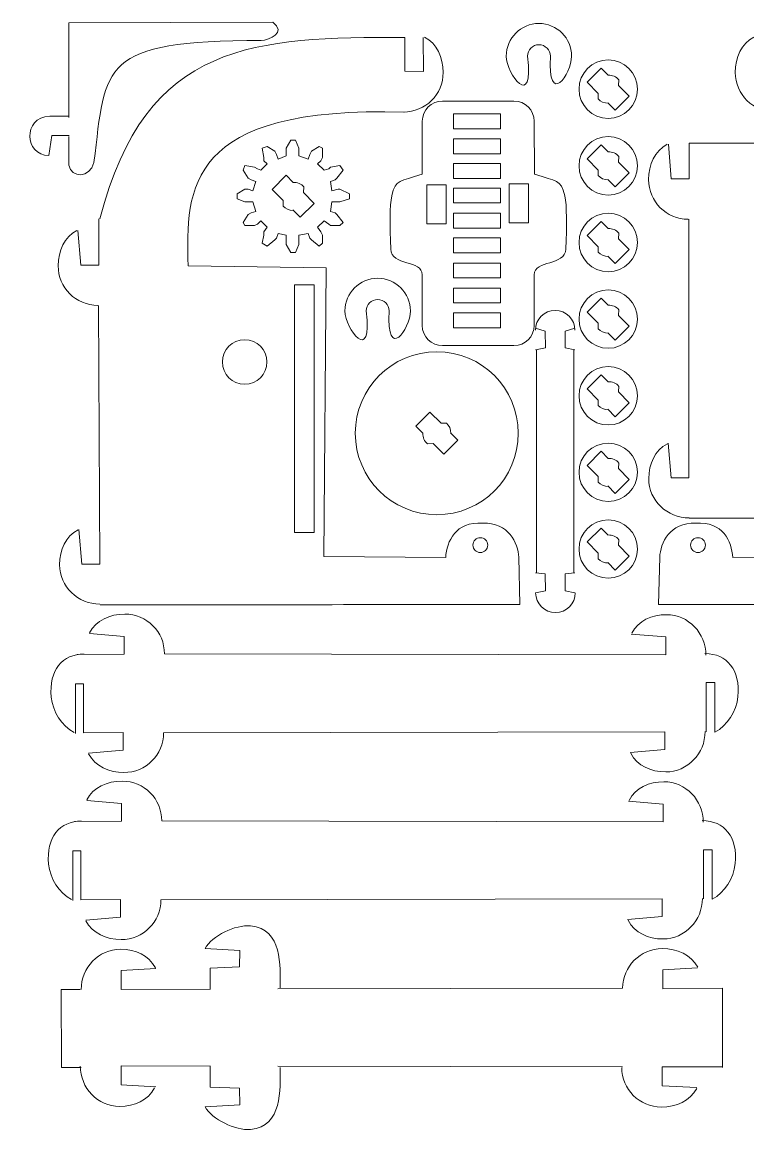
# Model space of a CAD drawing. Header units: inches. Extents: x -11.8 to 11.6, y -5.3 to 5.9.
# Drawn here: x -11.83 to -4.5, y -5.28 to 5.91 of the extents above; entities that cross this region are included whole.
import ezdxf

# ---------------------------------------------------------------- set-up
doc = ezdxf.new("R2010")
doc.units = ezdxf.units.IN
doc.header["$MEASUREMENT"] = 0
doc.layers.add('Layer 1', color=7, linetype='Continuous')

msp = doc.modelspace()

# ---------------------------------------------------------------- linework, layer by layer
at = {"layer": 'Layer 1', "color": 250, "lineweight": 9}
msp.add_lwpolyline([(-9.078, 0.757), (-8.878, 0.757), (-8.878, 3.257), (-9.078, 3.257), (-9.078, 0.757)], close=True, dxfattribs=at)
for centre, major_axis in [((-5.909, 5.233), (0, 0.295)), ((-5.909, 4.46), (0, 0.295)), ((-5.909, 3.686), (0, 0.295)), ((-5.909, 2.913), (0, 0.295)), ((-5.909, 2.139), (0, 0.295)), ((-5.909, 1.366), (0, 0.295)), ((-5.909, 0.592), (0, 0.295)), ((-7.2, 0.631), (0, 0.075)), ((-5.003, 0.631), (0, 0.075))]:
    msp.add_ellipse(centre, major_axis=major_axis, ratio=1, dxfattribs=at)
for points, knots in [([(-11.354, 4.757), (-11.354, 4.757), (-11.354, 4.466), (-11.354, 4.466), (-11.354, 4.466), (-11.332, 4.34), (-11.144, 4.328), (-11.102, 4.493), (-11.102, 4.493), (-10.98, 5.491), (-11.041, 5.717), (-9.412, 5.726), (-9.412, 5.726), (-9.332, 5.726), (-9.154, 5.806), (-9.297, 5.91), (-9.297, 5.91), (-9.297, 5.91), (-11.354, 5.904), (-11.354, 5.904), (-11.354, 5.904), (-11.354, 5.904), (-11.354, 4.946), (-11.354, 4.946)], [0, 0, 0, 0, 0.142857, 0.142857, 0.142857, 0.142857, 0.285714, 0.285714, 0.285714, 0.285714, 0.428571, 0.428571, 0.428571, 0.428571, 0.571429, 0.571429, 0.571429, 0.571429, 0.714286, 0.714286, 0.714286, 0.714286, 1, 1, 1, 1]), ([(-6.724, 5.567), (-6.655, 5.013), (-6.939, 5.384), (-6.939, 5.567), (-6.939, 5.567), (-6.939, 5.749), (-6.791, 5.897), (-6.609, 5.897), (-6.609, 5.897), (-6.426, 5.897), (-6.279, 5.749), (-6.279, 5.567), (-6.279, 5.567), (-6.279, 5.384), (-6.521, 5.044), (-6.493, 5.567)], [0, 0, 0, 0, 0.2, 0.2, 0.2, 0.2, 0.4, 0.4, 0.4, 0.4, 0.6, 0.6, 0.6, 0.6, 1, 1, 1, 1]), ([(-11.042, 3.924), (-10.578, 5.73), (-9.466, 5.756), (-7.964, 5.756), (-7.964, 5.756), (-7.964, 5.756), (-7.964, 5.414), (-7.964, 5.414), (-7.964, 5.414), (-7.964, 5.414), (-7.776, 5.412), (-7.776, 5.412), (-7.776, 5.412), (-7.776, 5.412), (-7.777, 5.756), (-7.777, 5.756)], [0, 0, 0, 0, 0.2, 0.2, 0.2, 0.2, 0.4, 0.4, 0.4, 0.4, 0.6, 0.6, 0.6, 0.6, 1, 1, 1, 1]), ([(-7.764, 5.76), (-7.638, 5.692), (-7.576, 5.554), (-7.576, 5.402), (-7.576, 5.402), (-7.576, 5.181), (-7.755, 5.002), (-7.976, 5.002)], [0, 0, 0, 0, 0.333333, 0.333333, 0.333333, 0.333333, 1, 1, 1, 1]), ([(-4.438, 5.76), (-4.564, 5.692), (-4.626, 5.554), (-4.626, 5.402), (-4.626, 5.402), (-4.626, 5.181), (-4.447, 5.002), (-4.226, 5.002)], [0, 0, 0, 0, 0.333333, 0.333333, 0.333333, 0.333333, 1, 1, 1, 1]), ([(-6.724, 5.567), (-6.724, 5.63), (-6.672, 5.682), (-6.609, 5.682), (-6.609, 5.682), (-6.577, 5.682), (-6.548, 5.669), (-6.527, 5.648), (-6.527, 5.648), (-6.506, 5.627), (-6.493, 5.598), (-6.493, 5.567)], [0, 0, 0, 0, 0.25, 0.25, 0.25, 0.25, 0.5, 0.5, 0.5, 0.5, 1, 1, 1, 1]), ([(-7.205, 5.114), (-7.205, 5.114), (-7.582, 5.114), (-7.582, 5.114), (-7.582, 5.114), (-7.694, 5.114), (-7.786, 5.022), (-7.787, 4.909), (-7.787, 4.909), (-7.787, 4.909), (-7.789, 4.377), (-7.789, 4.377), (-7.789, 4.377), (-8.014, 4.297), (-8.055, 4.331), (-8.095, 4.156), (-8.095, 4.156), (-8.117, 4.058), (-8.113, 3.861), (-8.105, 3.62), (-8.105, 3.62), (-8.1, 3.445), (-7.787, 3.513), (-7.787, 3.359), (-7.787, 3.359), (-7.787, 3.359), (-7.787, 2.849), (-7.787, 2.849), (-7.787, 2.849), (-7.787, 2.737), (-7.694, 2.645), (-7.582, 2.645), (-7.582, 2.645), (-7.582, 2.645), (-7.171, 2.645), (-7.171, 2.645)], [0, 0, 0, 0, 0.1, 0.1, 0.1, 0.1, 0.2, 0.2, 0.2, 0.2, 0.3, 0.3, 0.3, 0.3, 0.4, 0.4, 0.4, 0.4, 0.5, 0.5, 0.5, 0.5, 0.6, 0.6, 0.6, 0.6, 0.7, 0.7, 0.7, 0.7, 0.8, 0.8, 0.8, 0.8, 1, 1, 1, 1]), ([(-7.237, 5.114), (-7.237, 5.114), (-6.861, 5.114), (-6.861, 5.114), (-6.861, 5.114), (-6.748, 5.114), (-6.656, 5.022), (-6.656, 4.909), (-6.656, 4.909), (-6.656, 4.909), (-6.654, 4.377), (-6.654, 4.377), (-6.654, 4.377), (-6.428, 4.297), (-6.388, 4.331), (-6.348, 4.156), (-6.348, 4.156), (-6.325, 4.058), (-6.329, 3.861), (-6.337, 3.62), (-6.337, 3.62), (-6.343, 3.445), (-6.656, 3.513), (-6.656, 3.359), (-6.656, 3.359), (-6.656, 3.359), (-6.656, 2.849), (-6.656, 2.849), (-6.656, 2.849), (-6.656, 2.737), (-6.748, 2.645), (-6.861, 2.645), (-6.861, 2.645), (-6.861, 2.645), (-7.271, 2.645), (-7.271, 2.645)], [0, 0, 0, 0, 0.1, 0.1, 0.1, 0.1, 0.2, 0.2, 0.2, 0.2, 0.3, 0.3, 0.3, 0.3, 0.4, 0.4, 0.4, 0.4, 0.5, 0.5, 0.5, 0.5, 0.6, 0.6, 0.6, 0.6, 0.7, 0.7, 0.7, 0.7, 0.8, 0.8, 0.8, 0.8, 1, 1, 1, 1]), ([(-11.353, 4.765), (-11.353, 4.765), (-11.528, 4.765), (-11.528, 4.765), (-11.528, 4.765), (-11.528, 4.765), (-11.558, 4.563), (-11.558, 4.563), (-11.558, 4.563), (-11.804, 4.565), (-11.827, 4.948), (-11.548, 4.96), (-11.548, 4.96), (-11.548, 4.96), (-11.353, 4.96), (-11.353, 4.96)], [0, 0, 0, 0, 0.2, 0.2, 0.2, 0.2, 0.4, 0.4, 0.4, 0.4, 0.6, 0.6, 0.6, 0.6, 1, 1, 1, 1]), ([(-7.47, 4.833), (-7.47, 4.833), (-6.997, 4.833), (-6.997, 4.833), (-6.997, 4.833), (-6.997, 4.833), (-6.997, 4.983), (-6.997, 4.983), (-6.997, 4.983), (-6.997, 4.983), (-7.47, 4.983), (-7.47, 4.983), (-7.47, 4.983), (-7.47, 4.983), (-7.47, 4.833), (-7.47, 4.833)], [0, 0, 0, 0, 0.2, 0.2, 0.2, 0.2, 0.4, 0.4, 0.4, 0.4, 0.6, 0.6, 0.6, 0.6, 1, 1, 1, 1]), ([(-7.47, 4.582), (-7.47, 4.582), (-6.997, 4.582), (-6.997, 4.582), (-6.997, 4.582), (-6.997, 4.582), (-6.997, 4.732), (-6.997, 4.732), (-6.997, 4.732), (-6.997, 4.732), (-7.47, 4.732), (-7.47, 4.732), (-7.47, 4.732), (-7.47, 4.732), (-7.47, 4.582), (-7.47, 4.582)], [0, 0, 0, 0, 0.2, 0.2, 0.2, 0.2, 0.4, 0.4, 0.4, 0.4, 0.6, 0.6, 0.6, 0.6, 1, 1, 1, 1]), ([(-5.314, 4.677), (-5.439, 4.61), (-5.502, 4.472), (-5.502, 4.32), (-5.502, 4.32), (-5.502, 4.099), (-5.322, 3.92), (-5.102, 3.92)], [0, 0, 0, 0, 0.333333, 0.333333, 0.333333, 0.333333, 1, 1, 1, 1]), ([(-5.302, 4.677), (-5.302, 4.677), (-5.272, 4.327), (-5.272, 4.327), (-5.272, 4.327), (-5.272, 4.327), (-5.092, 4.327), (-5.092, 4.327), (-5.092, 4.327), (-5.092, 4.327), (-5.091, 4.689), (-5.091, 4.689)], [0, 0, 0, 0, 0.25, 0.25, 0.25, 0.25, 0.5, 0.5, 0.5, 0.5, 1, 1, 1, 1]), ([(-7.47, 4.332), (-7.47, 4.332), (-6.997, 4.332), (-6.997, 4.332), (-6.997, 4.332), (-6.997, 4.332), (-6.997, 4.482), (-6.997, 4.482), (-6.997, 4.482), (-6.997, 4.482), (-7.47, 4.482), (-7.47, 4.482), (-7.47, 4.482), (-7.47, 4.482), (-7.47, 4.332), (-7.47, 4.332)], [0, 0, 0, 0, 0.2, 0.2, 0.2, 0.2, 0.4, 0.4, 0.4, 0.4, 0.6, 0.6, 0.6, 0.6, 1, 1, 1, 1]), ([(-7.546, 4.269), (-7.546, 4.269), (-7.546, 3.875), (-7.546, 3.875), (-7.546, 3.875), (-7.546, 3.875), (-7.741, 3.875), (-7.741, 3.875), (-7.741, 3.875), (-7.741, 3.875), (-7.741, 4.269), (-7.741, 4.269), (-7.741, 4.269), (-7.741, 4.269), (-7.546, 4.269), (-7.546, 4.269)], [0, 0, 0, 0, 0.2, 0.2, 0.2, 0.2, 0.4, 0.4, 0.4, 0.4, 0.6, 0.6, 0.6, 0.6, 1, 1, 1, 1]), ([(-6.715, 4.279), (-6.715, 4.279), (-6.715, 3.885), (-6.715, 3.885), (-6.715, 3.885), (-6.715, 3.885), (-6.91, 3.885), (-6.91, 3.885), (-6.91, 3.885), (-6.91, 3.885), (-6.91, 4.279), (-6.91, 4.279), (-6.91, 4.279), (-6.91, 4.279), (-6.715, 4.279), (-6.715, 4.279)], [0, 0, 0, 0, 0.2, 0.2, 0.2, 0.2, 0.4, 0.4, 0.4, 0.4, 0.6, 0.6, 0.6, 0.6, 1, 1, 1, 1]), ([(-7.47, 4.085), (-7.47, 4.085), (-6.997, 4.085), (-6.997, 4.085), (-6.997, 4.085), (-6.997, 4.085), (-6.997, 4.235), (-6.997, 4.235), (-6.997, 4.235), (-6.997, 4.235), (-7.47, 4.235), (-7.47, 4.235), (-7.47, 4.235), (-7.47, 4.235), (-7.47, 4.085), (-7.47, 4.085)], [0, 0, 0, 0, 0.2, 0.2, 0.2, 0.2, 0.4, 0.4, 0.4, 0.4, 0.6, 0.6, 0.6, 0.6, 1, 1, 1, 1]), ([(-11.263, 3.807), (-11.263, 3.807), (-11.233, 3.457), (-11.233, 3.457), (-11.233, 3.457), (-11.233, 3.457), (-11.053, 3.457), (-11.053, 3.457), (-11.053, 3.457), (-11.053, 3.457), (-11.051, 3.924), (-11.051, 3.924)], [0, 0, 0, 0, 0.25, 0.25, 0.25, 0.25, 0.5, 0.5, 0.5, 0.5, 1, 1, 1, 1]), ([(-7.47, 3.832), (-7.47, 3.832), (-6.997, 3.832), (-6.997, 3.832), (-6.997, 3.832), (-6.997, 3.832), (-6.997, 3.982), (-6.997, 3.982), (-6.997, 3.982), (-6.997, 3.982), (-7.47, 3.982), (-7.47, 3.982), (-7.47, 3.982), (-7.47, 3.982), (-7.47, 3.832), (-7.47, 3.832)], [0, 0, 0, 0, 0.2, 0.2, 0.2, 0.2, 0.4, 0.4, 0.4, 0.4, 0.6, 0.6, 0.6, 0.6, 1, 1, 1, 1]), ([(-5.305, 1.659), (-5.305, 1.659), (-5.275, 1.309), (-5.275, 1.309), (-5.275, 1.309), (-5.275, 1.309), (-5.095, 1.309), (-5.095, 1.309), (-5.095, 1.309), (-5.095, 1.309), (-5.094, 3.92), (-5.094, 3.92)], [0, 0, 0, 0, 0.25, 0.25, 0.25, 0.25, 0.5, 0.5, 0.5, 0.5, 1, 1, 1, 1]), ([(-11.275, 3.808), (-11.4, 3.741), (-11.463, 3.603), (-11.463, 3.451), (-11.463, 3.451), (-11.463, 3.23), (-11.284, 3.051), (-11.063, 3.051)], [0, 0, 0, 0, 0.333333, 0.333333, 0.333333, 0.333333, 1, 1, 1, 1]), ([(-7.47, 3.582), (-7.47, 3.582), (-6.997, 3.582), (-6.997, 3.582), (-6.997, 3.582), (-6.997, 3.582), (-6.997, 3.732), (-6.997, 3.732), (-6.997, 3.732), (-6.997, 3.732), (-7.47, 3.732), (-7.47, 3.732), (-7.47, 3.732), (-7.47, 3.732), (-7.47, 3.582), (-7.47, 3.582)], [0, 0, 0, 0, 0.2, 0.2, 0.2, 0.2, 0.4, 0.4, 0.4, 0.4, 0.6, 0.6, 0.6, 0.6, 1, 1, 1, 1]), ([(-7.47, 3.328), (-7.47, 3.328), (-6.997, 3.328), (-6.997, 3.328), (-6.997, 3.328), (-6.997, 3.328), (-6.997, 3.478), (-6.997, 3.478), (-6.997, 3.478), (-6.997, 3.478), (-7.47, 3.478), (-7.47, 3.478), (-7.47, 3.478), (-7.47, 3.478), (-7.47, 3.328), (-7.47, 3.328)], [0, 0, 0, 0, 0.2, 0.2, 0.2, 0.2, 0.4, 0.4, 0.4, 0.4, 0.6, 0.6, 0.6, 0.6, 1, 1, 1, 1]), ([(-8.78, 0.517), (-8.78, 0.517), (-8.757, 3.431), (-8.757, 3.431), (-8.757, 3.431), (-8.757, 3.431), (-10.151, 3.449), (-10.151, 3.449)], [0, 0, 0, 0, 0.333333, 0.333333, 0.333333, 0.333333, 1, 1, 1, 1]), ([(-8.353, 2.995), (-8.284, 2.442), (-8.567, 2.813), (-8.567, 2.995), (-8.567, 2.995), (-8.567, 3.177), (-8.419, 3.325), (-8.237, 3.325), (-8.237, 3.325), (-8.055, 3.325), (-7.907, 3.177), (-7.907, 2.995), (-7.907, 2.995), (-7.907, 2.813), (-8.149, 2.473), (-8.122, 2.995)], [0, 0, 0, 0, 0.2, 0.2, 0.2, 0.2, 0.4, 0.4, 0.4, 0.4, 0.6, 0.6, 0.6, 0.6, 1, 1, 1, 1]), ([(-7.47, 3.076), (-7.47, 3.076), (-6.997, 3.076), (-6.997, 3.076), (-6.997, 3.076), (-6.997, 3.076), (-6.997, 3.226), (-6.997, 3.226), (-6.997, 3.226), (-6.997, 3.226), (-7.47, 3.226), (-7.47, 3.226), (-7.47, 3.226), (-7.47, 3.226), (-7.47, 3.076), (-7.47, 3.076)], [0, 0, 0, 0, 0.2, 0.2, 0.2, 0.2, 0.4, 0.4, 0.4, 0.4, 0.6, 0.6, 0.6, 0.6, 1, 1, 1, 1]), ([(-11.254, 0.79), (-11.254, 0.79), (-11.224, 0.44), (-11.224, 0.44), (-11.224, 0.44), (-11.224, 0.44), (-11.044, 0.44), (-11.044, 0.44), (-11.044, 0.44), (-11.044, 0.44), (-11.055, 3.051), (-11.055, 3.051)], [0, 0, 0, 0, 0.25, 0.25, 0.25, 0.25, 0.5, 0.5, 0.5, 0.5, 1, 1, 1, 1]), ([(-8.353, 2.995), (-8.353, 3.059), (-8.301, 3.111), (-8.237, 3.111), (-8.237, 3.111), (-8.205, 3.111), (-8.176, 3.098), (-8.155, 3.077), (-8.155, 3.077), (-8.135, 3.056), (-8.122, 3.027), (-8.122, 2.995)], [0, 0, 0, 0, 0.25, 0.25, 0.25, 0.25, 0.5, 0.5, 0.5, 0.5, 1, 1, 1, 1]), ([(-7.47, 2.825), (-7.47, 2.825), (-6.997, 2.825), (-6.997, 2.825), (-6.997, 2.825), (-6.997, 2.825), (-6.997, 2.975), (-6.997, 2.975), (-6.997, 2.975), (-6.997, 2.975), (-7.47, 2.975), (-7.47, 2.975), (-7.47, 2.975), (-7.47, 2.975), (-7.47, 2.825), (-7.47, 2.825)], [0, 0, 0, 0, 0.2, 0.2, 0.2, 0.2, 0.4, 0.4, 0.4, 0.4, 0.6, 0.6, 0.6, 0.6, 1, 1, 1, 1]), ([(-6.245, 2.801), (-6.245, 2.911), (-6.334, 3.001), (-6.445, 3.001), (-6.445, 3.001), (-6.555, 3.001), (-6.645, 2.911), (-6.645, 2.801)], [0, 0, 0, 0, 0.333333, 0.333333, 0.333333, 0.333333, 1, 1, 1, 1]), ([(-6.645, 2.601), (-6.645, 2.601), (-6.541, 2.621), (-6.541, 2.621), (-6.541, 2.621), (-6.541, 2.621), (-6.545, 2.791), (-6.545, 2.791), (-6.545, 2.791), (-6.545, 2.791), (-6.645, 2.821), (-6.645, 2.821)], [0, 0, 0, 0, 0.25, 0.25, 0.25, 0.25, 0.5, 0.5, 0.5, 0.5, 1, 1, 1, 1]), ([(-6.245, 2.821), (-6.245, 2.821), (-6.345, 2.791), (-6.345, 2.791), (-6.345, 2.791), (-6.345, 2.791), (-6.343, 2.621), (-6.343, 2.621), (-6.343, 2.621), (-6.343, 2.621), (-6.245, 2.601), (-6.245, 2.601)], [0, 0, 0, 0, 0.25, 0.25, 0.25, 0.25, 0.5, 0.5, 0.5, 0.5, 1, 1, 1, 1]), ([(-7.64, 2.583), (-8.094, 2.583), (-8.463, 2.215), (-8.463, 1.76), (-8.463, 1.76), (-8.463, 1.306), (-8.094, 0.938), (-7.64, 0.938), (-7.64, 0.938), (-7.185, 0.938), (-6.817, 1.306), (-6.817, 1.76), (-6.817, 1.76), (-6.817, 2.215), (-7.185, 2.583), (-7.64, 2.583)], [0, 0, 0, 0, 0.2, 0.2, 0.2, 0.2, 0.4, 0.4, 0.4, 0.4, 0.6, 0.6, 0.6, 0.6, 1, 1, 1, 1]), ([(-6.635, 0.35), (-6.635, 0.35), (-6.635, 0.557), (-6.635, 0.557), (-6.635, 0.557), (-6.635, 0.557), (-6.635, 2.601), (-6.635, 2.601)], [0, 0, 0, 0, 0.333333, 0.333333, 0.333333, 0.333333, 1, 1, 1, 1]), ([(-5.312, 1.655), (-5.438, 1.587), (-5.5, 1.455), (-5.5, 1.302), (-5.5, 1.302), (-5.5, 1.081), (-5.313, 0.905), (-5.092, 0.905)], [0, 0, 0, 0, 0.333333, 0.333333, 0.333333, 0.333333, 1, 1, 1, 1]), ([(-11.262, 0.786), (-11.387, 0.718), (-11.449, 0.586), (-11.449, 0.433), (-11.449, 0.433), (-11.449, 0.212), (-11.263, 0.036), (-11.042, 0.036)], [0, 0, 0, 0, 0.333333, 0.333333, 0.333333, 0.333333, 1, 1, 1, 1]), ([(-8.78, 0.517), (-8.78, 0.517), (-7.55, 0.506), (-7.55, 0.506), (-7.55, 0.506), (-7.541, 0.671), (-7.45, 0.869), (-7.177, 0.854), (-7.177, 0.854), (-6.914, 0.861), (-6.819, 0.654), (-6.813, 0.508), (-6.813, 0.508), (-6.813, 0.508), (-6.801, 0.031), (-6.801, 0.031), (-6.801, 0.031), (-8.654, 0.031), (-9.186, 0.029), (-11.039, 0.029)], [0, 0, 0, 0, 0.166667, 0.166667, 0.166667, 0.166667, 0.333333, 0.333333, 0.333333, 0.333333, 0.5, 0.5, 0.5, 0.5, 0.666667, 0.666667, 0.666667, 0.666667, 1, 1, 1, 1]), ([(-3.422, 0.517), (-3.422, 0.517), (-4.652, 0.506), (-4.652, 0.506), (-4.652, 0.506), (-4.661, 0.671), (-4.752, 0.869), (-5.025, 0.854), (-5.025, 0.854), (-5.288, 0.861), (-5.384, 0.654), (-5.389, 0.508), (-5.389, 0.508), (-5.389, 0.508), (-5.401, 0.031), (-5.401, 0.031), (-5.401, 0.031), (-3.548, 0.031), (-3.016, 0.029), (-1.163, 0.029)], [0, 0, 0, 0, 0.166667, 0.166667, 0.166667, 0.166667, 0.333333, 0.333333, 0.333333, 0.333333, 0.5, 0.5, 0.5, 0.5, 0.666667, 0.666667, 0.666667, 0.666667, 1, 1, 1, 1]), ([(-6.645, 0.15), (-6.645, 0.15), (-6.541, 0.17), (-6.541, 0.17), (-6.541, 0.17), (-6.541, 0.17), (-6.545, 0.34), (-6.545, 0.34), (-6.545, 0.34), (-6.545, 0.34), (-6.645, 0.35), (-6.645, 0.35)], [0, 0, 0, 0, 0.25, 0.25, 0.25, 0.25, 0.5, 0.5, 0.5, 0.5, 1, 1, 1, 1]), ([(-6.245, 0.35), (-6.245, 0.35), (-6.345, 0.34), (-6.345, 0.34), (-6.345, 0.34), (-6.345, 0.34), (-6.343, 0.17), (-6.343, 0.17), (-6.343, 0.17), (-6.343, 0.17), (-6.245, 0.15), (-6.245, 0.15)], [0, 0, 0, 0, 0.25, 0.25, 0.25, 0.25, 0.5, 0.5, 0.5, 0.5, 1, 1, 1, 1]), ([(-6.242, 0.15), (-6.242, 0.039), (-6.332, -0.05), (-6.442, -0.05), (-6.442, -0.05), (-6.552, -0.05), (-6.642, 0.039), (-6.642, 0.15)], [0, 0, 0, 0, 0.333333, 0.333333, 0.333333, 0.333333, 1, 1, 1, 1]), ([(-11.147, -0.253), (-11.08, -0.127), (-10.942, -0.065), (-10.79, -0.065), (-10.79, -0.065), (-10.569, -0.065), (-10.39, -0.244), (-10.39, -0.465)], [0, 0, 0, 0, 0.333333, 0.333333, 0.333333, 0.333333, 1, 1, 1, 1]), ([(-5.672, -0.259), (-5.605, -0.133), (-5.472, -0.071), (-5.32, -0.071), (-5.32, -0.071), (-5.099, -0.071), (-4.922, -0.258), (-4.922, -0.479)], [0, 0, 0, 0, 0.333333, 0.333333, 0.333333, 0.333333, 1, 1, 1, 1]), ([(-11.147, -0.26), (-11.147, -0.26), (-10.797, -0.29), (-10.797, -0.29), (-10.797, -0.29), (-10.797, -0.29), (-10.797, -0.47), (-10.797, -0.47), (-10.797, -0.47), (-10.797, -0.47), (-11.271, -0.472), (-11.271, -0.472)], [0, 0, 0, 0, 0.25, 0.25, 0.25, 0.25, 0.5, 0.5, 0.5, 0.5, 1, 1, 1, 1]), ([(-5.677, -0.266), (-5.677, -0.266), (-5.327, -0.296), (-5.327, -0.296), (-5.327, -0.296), (-5.327, -0.296), (-5.327, -0.476), (-5.327, -0.476), (-5.327, -0.476), (-5.327, -0.476), (-10.39, -0.465), (-10.39, -0.465)], [0, 0, 0, 0, 0.25, 0.25, 0.25, 0.25, 0.5, 0.5, 0.5, 0.5, 1, 1, 1, 1]), ([(-11.301, -1.26), (-11.426, -1.193), (-11.518, -1.053), (-11.533, -0.902), (-11.533, -0.902), (-11.559, -0.631), (-11.421, -0.468), (-11.2, -0.468)], [0, 0, 0, 0, 0.333333, 0.333333, 0.333333, 0.333333, 1, 1, 1, 1]), ([(-4.832, -1.257), (-4.706, -1.189), (-4.614, -1.05), (-4.6, -0.898), (-4.6, -0.898), (-4.573, -0.628), (-4.711, -0.464), (-4.932, -0.464)], [0, 0, 0, 0, 0.333333, 0.333333, 0.333333, 0.333333, 1, 1, 1, 1]), ([(-11.156, -1.469), (-11.156, -1.469), (-10.806, -1.439), (-10.806, -1.439), (-10.806, -1.439), (-10.806, -1.439), (-10.806, -1.259), (-10.806, -1.259), (-10.806, -1.259), (-10.806, -1.259), (-11.209, -1.262), (-11.209, -1.262), (-11.209, -1.262), (-11.209, -1.262), (-11.209, -0.769), (-11.209, -0.769), (-11.209, -0.769), (-11.209, -0.769), (-11.288, -0.769), (-11.288, -0.769), (-11.288, -0.769), (-11.288, -0.769), (-11.288, -1.269), (-11.288, -1.269)], [0, 0, 0, 0, 0.142857, 0.142857, 0.142857, 0.142857, 0.285714, 0.285714, 0.285714, 0.285714, 0.428571, 0.428571, 0.428571, 0.428571, 0.571429, 0.571429, 0.571429, 0.571429, 0.714286, 0.714286, 0.714286, 0.714286, 1, 1, 1, 1]), ([(-4.921, -1.252), (-4.921, -1.252), (-4.92, -0.757), (-4.92, -0.757), (-4.92, -0.757), (-4.92, -0.757), (-4.832, -0.757), (-4.832, -0.757), (-4.832, -0.757), (-4.832, -0.757), (-4.832, -1.257), (-4.832, -1.257)], [0, 0, 0, 0, 0.25, 0.25, 0.25, 0.25, 0.5, 0.5, 0.5, 0.5, 1, 1, 1, 1]), ([(-11.156, -1.476), (-11.089, -1.601), (-10.951, -1.664), (-10.799, -1.664), (-10.799, -1.664), (-10.578, -1.664), (-10.399, -1.485), (-10.399, -1.264)], [0, 0, 0, 0, 0.333333, 0.333333, 0.333333, 0.333333, 1, 1, 1, 1]), ([(-5.686, -1.463), (-5.686, -1.463), (-5.336, -1.433), (-5.336, -1.433), (-5.336, -1.433), (-5.336, -1.433), (-5.336, -1.253), (-5.336, -1.253), (-5.336, -1.253), (-5.336, -1.253), (-10.399, -1.264), (-10.399, -1.264)], [0, 0, 0, 0, 0.25, 0.25, 0.25, 0.25, 0.5, 0.5, 0.5, 0.5, 1, 1, 1, 1]), ([(-5.681, -1.47), (-5.614, -1.596), (-5.481, -1.658), (-5.329, -1.658), (-5.329, -1.658), (-5.108, -1.658), (-4.931, -1.471), (-4.931, -1.25)], [0, 0, 0, 0, 0.333333, 0.333333, 0.333333, 0.333333, 1, 1, 1, 1]), ([(-11.175, -1.939), (-11.107, -1.814), (-10.969, -1.751), (-10.817, -1.751), (-10.817, -1.751), (-10.596, -1.751), (-10.417, -1.93), (-10.417, -2.151)], [0, 0, 0, 0, 0.333333, 0.333333, 0.333333, 0.333333, 1, 1, 1, 1]), ([(-5.699, -1.945), (-5.632, -1.819), (-5.499, -1.757), (-5.347, -1.757), (-5.347, -1.757), (-5.126, -1.757), (-4.949, -1.944), (-4.949, -2.165)], [0, 0, 0, 0, 0.333333, 0.333333, 0.333333, 0.333333, 1, 1, 1, 1]), ([(-11.174, -1.946), (-11.174, -1.946), (-10.824, -1.976), (-10.824, -1.976), (-10.824, -1.976), (-10.824, -1.976), (-10.824, -2.156), (-10.824, -2.156), (-10.824, -2.156), (-10.824, -2.156), (-11.299, -2.158), (-11.299, -2.158)], [0, 0, 0, 0, 0.25, 0.25, 0.25, 0.25, 0.5, 0.5, 0.5, 0.5, 1, 1, 1, 1]), ([(-5.704, -1.952), (-5.704, -1.952), (-5.354, -1.982), (-5.354, -1.982), (-5.354, -1.982), (-5.354, -1.982), (-5.354, -2.162), (-5.354, -2.162), (-5.354, -2.162), (-5.354, -2.162), (-10.417, -2.151), (-10.417, -2.151)], [0, 0, 0, 0, 0.25, 0.25, 0.25, 0.25, 0.5, 0.5, 0.5, 0.5, 1, 1, 1, 1]), ([(-11.328, -2.946), (-11.453, -2.879), (-11.545, -2.739), (-11.56, -2.588), (-11.56, -2.588), (-11.586, -2.317), (-11.448, -2.154), (-11.227, -2.154)], [0, 0, 0, 0, 0.333333, 0.333333, 0.333333, 0.333333, 1, 1, 1, 1]), ([(-4.859, -2.943), (-4.733, -2.875), (-4.641, -2.736), (-4.627, -2.584), (-4.627, -2.584), (-4.6, -2.314), (-4.738, -2.15), (-4.959, -2.15)], [0, 0, 0, 0, 0.333333, 0.333333, 0.333333, 0.333333, 1, 1, 1, 1]), ([(-11.183, -3.155), (-11.183, -3.155), (-10.833, -3.125), (-10.833, -3.125), (-10.833, -3.125), (-10.833, -3.125), (-10.833, -2.945), (-10.833, -2.945), (-10.833, -2.945), (-10.833, -2.945), (-11.236, -2.948), (-11.236, -2.948), (-11.236, -2.948), (-11.236, -2.948), (-11.236, -2.455), (-11.236, -2.455), (-11.236, -2.455), (-11.236, -2.455), (-11.315, -2.455), (-11.315, -2.455), (-11.315, -2.455), (-11.315, -2.455), (-11.315, -2.955), (-11.315, -2.955)], [0, 0, 0, 0, 0.142857, 0.142857, 0.142857, 0.142857, 0.285714, 0.285714, 0.285714, 0.285714, 0.428571, 0.428571, 0.428571, 0.428571, 0.571429, 0.571429, 0.571429, 0.571429, 0.714286, 0.714286, 0.714286, 0.714286, 1, 1, 1, 1]), ([(-4.948, -2.938), (-4.948, -2.938), (-4.948, -2.443), (-4.948, -2.443), (-4.948, -2.443), (-4.948, -2.443), (-4.859, -2.443), (-4.859, -2.443), (-4.859, -2.443), (-4.859, -2.443), (-4.859, -2.943), (-4.859, -2.943)], [0, 0, 0, 0, 0.25, 0.25, 0.25, 0.25, 0.5, 0.5, 0.5, 0.5, 1, 1, 1, 1]), ([(-11.184, -3.162), (-11.116, -3.287), (-10.978, -3.35), (-10.826, -3.35), (-10.826, -3.35), (-10.605, -3.35), (-10.426, -3.171), (-10.426, -2.95)], [0, 0, 0, 0, 0.333333, 0.333333, 0.333333, 0.333333, 1, 1, 1, 1]), ([(-5.713, -3.149), (-5.713, -3.149), (-5.363, -3.119), (-5.363, -3.119), (-5.363, -3.119), (-5.363, -3.119), (-5.363, -2.939), (-5.363, -2.939), (-5.363, -2.939), (-5.363, -2.939), (-10.426, -2.95), (-10.426, -2.95)], [0, 0, 0, 0, 0.25, 0.25, 0.25, 0.25, 0.5, 0.5, 0.5, 0.5, 1, 1, 1, 1]), ([(-5.708, -3.156), (-5.641, -3.282), (-5.508, -3.344), (-5.356, -3.344), (-5.356, -3.344), (-5.135, -3.344), (-4.958, -3.157), (-4.958, -2.936)], [0, 0, 0, 0, 0.333333, 0.333333, 0.333333, 0.333333, 1, 1, 1, 1]), ([(-9.979, -3.44), (-9.912, -3.314), (-9.673, -3.197), (-9.521, -3.212), (-9.521, -3.212), (-9.196, -3.243), (-9.222, -3.617), (-9.222, -3.838)], [0, 0, 0, 0, 0.333333, 0.333333, 0.333333, 0.333333, 1, 1, 1, 1]), ([(-10.481, -3.635), (-10.549, -3.51), (-10.681, -3.448), (-10.834, -3.448), (-10.834, -3.448), (-11.055, -3.448), (-11.231, -3.634), (-11.231, -3.855)], [0, 0, 0, 0, 0.333333, 0.333333, 0.333333, 0.333333, 1, 1, 1, 1]), ([(-9.979, -3.44), (-9.979, -3.44), (-9.629, -3.46), (-9.629, -3.46), (-9.629, -3.46), (-9.629, -3.46), (-9.633, -3.627), (-9.633, -3.627), (-9.633, -3.627), (-9.633, -3.627), (-9.93, -3.639), (-9.93, -3.639), (-9.93, -3.639), (-9.93, -3.639), (-9.93, -3.851), (-9.93, -3.851)], [0, 0, 0, 0, 0.2, 0.2, 0.2, 0.2, 0.4, 0.4, 0.4, 0.4, 0.6, 0.6, 0.6, 0.6, 1, 1, 1, 1]), ([(-5.006, -3.63), (-5.074, -3.504), (-5.211, -3.442), (-5.364, -3.442), (-5.364, -3.442), (-5.585, -3.442), (-5.764, -3.621), (-5.764, -3.842)], [0, 0, 0, 0, 0.333333, 0.333333, 0.333333, 0.333333, 1, 1, 1, 1]), ([(-10.477, -3.643), (-10.477, -3.643), (-10.827, -3.663), (-10.827, -3.663), (-10.827, -3.663), (-10.827, -3.663), (-10.827, -3.853), (-10.827, -3.853), (-10.827, -3.853), (-10.827, -3.853), (-9.924, -3.851), (-9.924, -3.851)], [0, 0, 0, 0, 0.25, 0.25, 0.25, 0.25, 0.5, 0.5, 0.5, 0.5, 1, 1, 1, 1]), ([(-5.007, -3.637), (-5.007, -3.637), (-5.357, -3.657), (-5.357, -3.657), (-5.357, -3.657), (-5.357, -3.657), (-5.357, -3.847), (-5.357, -3.847), (-5.357, -3.847), (-5.357, -3.847), (-4.754, -3.842), (-4.754, -3.842)], [0, 0, 0, 0, 0.25, 0.25, 0.25, 0.25, 0.5, 0.5, 0.5, 0.5, 1, 1, 1, 1]), ([(-11.241, -3.854), (-11.241, -3.854), (-11.434, -3.854), (-11.434, -3.854), (-11.434, -3.854), (-11.434, -3.854), (-11.429, -4.641), (-11.429, -4.641), (-11.429, -4.641), (-11.429, -4.641), (-11.231, -4.641), (-11.231, -4.641)], [0, 0, 0, 0, 0.25, 0.25, 0.25, 0.25, 0.5, 0.5, 0.5, 0.5, 1, 1, 1, 1]), ([(-10.49, -4.847), (-10.558, -4.973), (-10.691, -5.035), (-10.843, -5.035), (-10.843, -5.035), (-11.064, -5.035), (-11.24, -4.848), (-11.24, -4.627)], [0, 0, 0, 0, 0.333333, 0.333333, 0.333333, 0.333333, 1, 1, 1, 1]), ([(-10.477, -4.835), (-10.477, -4.835), (-10.827, -4.815), (-10.827, -4.815), (-10.827, -4.815), (-10.827, -4.815), (-10.827, -4.625), (-10.827, -4.625), (-10.827, -4.625), (-10.827, -4.625), (-9.924, -4.627), (-9.924, -4.627)], [0, 0, 0, 0, 0.25, 0.25, 0.25, 0.25, 0.5, 0.5, 0.5, 0.5, 1, 1, 1, 1]), ([(-9.979, -5.038), (-9.979, -5.038), (-9.629, -5.018), (-9.629, -5.018), (-9.629, -5.018), (-9.629, -5.018), (-9.633, -4.851), (-9.633, -4.851), (-9.633, -4.851), (-9.633, -4.851), (-9.93, -4.84), (-9.93, -4.84), (-9.93, -4.84), (-9.93, -4.84), (-9.93, -4.628), (-9.93, -4.628)], [0, 0, 0, 0, 0.2, 0.2, 0.2, 0.2, 0.4, 0.4, 0.4, 0.4, 0.6, 0.6, 0.6, 0.6, 1, 1, 1, 1]), ([(-9.979, -5.038), (-9.912, -5.164), (-9.673, -5.281), (-9.521, -5.266), (-9.521, -5.266), (-9.196, -5.235), (-9.222, -4.862), (-9.222, -4.641)], [0, 0, 0, 0, 0.333333, 0.333333, 0.333333, 0.333333, 1, 1, 1, 1]), ([(-5.015, -4.853), (-5.083, -4.978), (-5.221, -5.041), (-5.373, -5.041), (-5.373, -5.041), (-5.594, -5.041), (-5.773, -4.861), (-5.773, -4.641)], [0, 0, 0, 0, 0.333333, 0.333333, 0.333333, 0.333333, 1, 1, 1, 1]), ([(-5.016, -4.845), (-5.016, -4.845), (-5.366, -4.825), (-5.366, -4.825), (-5.366, -4.825), (-5.366, -4.825), (-5.366, -4.635), (-5.366, -4.635), (-5.366, -4.635), (-5.366, -4.635), (-4.754, -4.634), (-4.754, -4.634)], [0, 0, 0, 0, 0.25, 0.25, 0.25, 0.25, 0.5, 0.5, 0.5, 0.5, 1, 1, 1, 1])]:
    msp.add_open_spline(points, degree=3, knots=knots, dxfattribs=at)
at = {"layer": 'Layer 1', "color": 240, "lineweight": 9}
for points in [[(-6.01, 5.135), (-6.01, 5.135), (-6.01, 5.19), (-6.01, 5.19), (-6.01, 5.19), (-6.01, 5.19), (-6.121, 5.304), (-6.121, 5.304), (-6.121, 5.304), (-6.121, 5.304), (-5.98, 5.445), (-5.98, 5.445), (-5.98, 5.445), (-5.98, 5.445), (-5.909, 5.374), (-5.909, 5.374)], [(-5.803, 5.328), (-5.803, 5.328), (-5.805, 5.271), (-5.805, 5.271), (-5.805, 5.271), (-5.805, 5.271), (-5.697, 5.162), (-5.697, 5.162), (-5.697, 5.162), (-5.697, 5.162), (-5.839, 5.021), (-5.839, 5.021), (-5.839, 5.021), (-5.839, 5.021), (-5.913, 5.096), (-5.913, 5.096)], [(-6.01, 4.361), (-6.01, 4.361), (-6.01, 4.417), (-6.01, 4.417), (-6.01, 4.417), (-6.01, 4.417), (-6.121, 4.53), (-6.121, 4.53), (-6.121, 4.53), (-6.121, 4.53), (-5.98, 4.672), (-5.98, 4.672), (-5.98, 4.672), (-5.98, 4.672), (-5.909, 4.6), (-5.909, 4.6)], [(-5.803, 4.555), (-5.803, 4.555), (-5.805, 4.497), (-5.805, 4.497), (-5.805, 4.497), (-5.805, 4.497), (-5.697, 4.389), (-5.697, 4.389), (-5.697, 4.389), (-5.697, 4.389), (-5.839, 4.247), (-5.839, 4.247), (-5.839, 4.247), (-5.839, 4.247), (-5.913, 4.322), (-5.913, 4.322)], [(-9.191, 4.053), (-9.191, 4.053), (-9.191, 4.109), (-9.191, 4.109), (-9.191, 4.109), (-9.191, 4.109), (-9.302, 4.222), (-9.302, 4.222), (-9.302, 4.222), (-9.302, 4.222), (-9.161, 4.364), (-9.161, 4.364), (-9.161, 4.364), (-9.161, 4.364), (-9.09, 4.292), (-9.09, 4.292)], [(-8.984, 4.247), (-8.984, 4.247), (-8.986, 4.189), (-8.986, 4.189), (-8.986, 4.189), (-8.986, 4.189), (-8.878, 4.081), (-8.878, 4.081), (-8.878, 4.081), (-8.878, 4.081), (-9.02, 3.94), (-9.02, 3.94), (-9.02, 3.94), (-9.02, 3.94), (-9.094, 4.014), (-9.094, 4.014)], [(-6.01, 3.588), (-6.01, 3.588), (-6.01, 3.643), (-6.01, 3.643), (-6.01, 3.643), (-6.01, 3.643), (-6.121, 3.757), (-6.121, 3.757), (-6.121, 3.757), (-6.121, 3.757), (-5.98, 3.898), (-5.98, 3.898), (-5.98, 3.898), (-5.98, 3.898), (-5.909, 3.827), (-5.909, 3.827)], [(-5.803, 3.781), (-5.803, 3.781), (-5.805, 3.724), (-5.805, 3.724), (-5.805, 3.724), (-5.805, 3.724), (-5.697, 3.615), (-5.697, 3.615), (-5.697, 3.615), (-5.697, 3.615), (-5.839, 3.474), (-5.839, 3.474), (-5.839, 3.474), (-5.839, 3.474), (-5.913, 3.549), (-5.913, 3.549)], [(-6.01, 2.814), (-6.01, 2.814), (-6.01, 2.87), (-6.01, 2.87), (-6.01, 2.87), (-6.01, 2.87), (-6.121, 2.983), (-6.121, 2.983), (-6.121, 2.983), (-6.121, 2.983), (-5.98, 3.125), (-5.98, 3.125), (-5.98, 3.125), (-5.98, 3.125), (-5.909, 3.053), (-5.909, 3.053)], [(-5.803, 3.008), (-5.803, 3.008), (-5.805, 2.95), (-5.805, 2.95), (-5.805, 2.95), (-5.805, 2.95), (-5.697, 2.842), (-5.697, 2.842), (-5.697, 2.842), (-5.697, 2.842), (-5.839, 2.7), (-5.839, 2.7), (-5.839, 2.7), (-5.839, 2.7), (-5.913, 2.775), (-5.913, 2.775)], [(-9.58, 2.705), (-9.456, 2.705), (-9.355, 2.605), (-9.355, 2.48), (-9.355, 2.48), (-9.355, 2.356), (-9.456, 2.255), (-9.58, 2.255), (-9.58, 2.255), (-9.705, 2.255), (-9.805, 2.356), (-9.805, 2.48), (-9.805, 2.48), (-9.805, 2.605), (-9.705, 2.705), (-9.58, 2.705)], [(-6.01, 2.041), (-6.01, 2.041), (-6.01, 2.096), (-6.01, 2.096), (-6.01, 2.096), (-6.01, 2.096), (-6.121, 2.21), (-6.121, 2.21), (-6.121, 2.21), (-6.121, 2.21), (-5.98, 2.351), (-5.98, 2.351), (-5.98, 2.351), (-5.98, 2.351), (-5.909, 2.28), (-5.909, 2.28)], [(-5.803, 2.234), (-5.803, 2.234), (-5.805, 2.177), (-5.805, 2.177), (-5.805, 2.177), (-5.805, 2.177), (-5.697, 2.068), (-5.697, 2.068), (-5.697, 2.068), (-5.697, 2.068), (-5.839, 1.927), (-5.839, 1.927), (-5.839, 1.927), (-5.839, 1.927), (-5.913, 2.002), (-5.913, 2.002)], [(-7.541, 1.861), (-7.541, 1.861), (-7.597, 1.861), (-7.597, 1.861), (-7.597, 1.861), (-7.597, 1.861), (-7.71, 1.973), (-7.71, 1.973), (-7.71, 1.973), (-7.71, 1.973), (-7.852, 1.831), (-7.852, 1.831), (-7.852, 1.831), (-7.852, 1.831), (-7.781, 1.76), (-7.781, 1.76)], [(-7.735, 1.654), (-7.735, 1.654), (-7.677, 1.657), (-7.677, 1.657), (-7.677, 1.657), (-7.677, 1.657), (-7.569, 1.548), (-7.569, 1.548), (-7.569, 1.548), (-7.569, 1.548), (-7.428, 1.69), (-7.428, 1.69), (-7.428, 1.69), (-7.428, 1.69), (-7.502, 1.764), (-7.502, 1.764)], [(-6.01, 1.267), (-6.01, 1.267), (-6.01, 1.323), (-6.01, 1.323), (-6.01, 1.323), (-6.01, 1.323), (-6.121, 1.436), (-6.121, 1.436), (-6.121, 1.436), (-6.121, 1.436), (-5.98, 1.578), (-5.98, 1.578), (-5.98, 1.578), (-5.98, 1.578), (-5.909, 1.506), (-5.909, 1.506)], [(-5.803, 1.461), (-5.803, 1.461), (-5.805, 1.403), (-5.805, 1.403), (-5.805, 1.403), (-5.805, 1.403), (-5.697, 1.295), (-5.697, 1.295), (-5.697, 1.295), (-5.697, 1.295), (-5.839, 1.153), (-5.839, 1.153), (-5.839, 1.153), (-5.839, 1.153), (-5.913, 1.228), (-5.913, 1.228)], [(-6.01, 0.494), (-6.01, 0.494), (-6.01, 0.549), (-6.01, 0.549), (-6.01, 0.549), (-6.01, 0.549), (-6.121, 0.663), (-6.121, 0.663), (-6.121, 0.663), (-6.121, 0.663), (-5.98, 0.804), (-5.98, 0.804), (-5.98, 0.804), (-5.98, 0.804), (-5.909, 0.733), (-5.909, 0.733)], [(-5.803, 0.687), (-5.803, 0.687), (-5.805, 0.63), (-5.805, 0.63), (-5.805, 0.63), (-5.805, 0.63), (-5.697, 0.521), (-5.697, 0.521), (-5.697, 0.521), (-5.697, 0.521), (-5.839, 0.38), (-5.839, 0.38), (-5.839, 0.38), (-5.839, 0.38), (-5.913, 0.455), (-5.913, 0.455)]]:
    msp.add_open_spline(points, degree=3, knots=[0, 0, 0, 0, 0.2, 0.2, 0.2, 0.2, 0.4, 0.4, 0.4, 0.4, 0.6, 0.6, 0.6, 0.6, 1, 1, 1, 1], dxfattribs=at)
at = {"layer": 'Layer 1', "color": 250, "lineweight": 9}
for points in [[(-5.909, 5.375), (-5.871, 5.375), (-5.824, 5.36), (-5.803, 5.327)], [(-7.966, 5.002), (-10.17, 5.066), (-10.173, 4.234), (-10.151, 3.449)], [(-5.909, 5.092), (-5.949, 5.092), (-5.986, 5.108), (-6.011, 5.135)], [(-5.909, 4.601), (-5.871, 4.601), (-5.824, 4.586), (-5.803, 4.554)], [(-5.091, 4.689), (-5.091, 4.689), (-3.91, 4.689), (-3.91, 4.689)], [(-9.09, 4.293), (-9.052, 4.293), (-9.005, 4.278), (-8.984, 4.246)], [(-9.09, 4.293), (-9.052, 4.293), (-9.005, 4.278), (-8.984, 4.246)], [(-5.909, 4.318), (-5.949, 4.318), (-5.986, 4.335), (-6.011, 4.362)], [(-9.09, 4.01), (-9.13, 4.01), (-9.167, 4.027), (-9.192, 4.054)], [(-9.09, 4.01), (-9.13, 4.01), (-9.167, 4.027), (-9.192, 4.054)], [(-5.909, 3.828), (-5.871, 3.828), (-5.824, 3.813), (-5.803, 3.78)], [(-5.909, 3.545), (-5.949, 3.545), (-5.986, 3.561), (-6.011, 3.588)], [(-5.909, 3.054), (-5.871, 3.054), (-5.824, 3.039), (-5.803, 3.007)], [(-5.909, 2.771), (-5.949, 2.771), (-5.986, 2.788), (-6.011, 2.815)], [(-6.255, 2.601), (-6.255, 2.601), (-6.255, 0.35), (-6.255, 0.35)], [(-5.909, 2.281), (-5.871, 2.281), (-5.824, 2.266), (-5.803, 2.233)], [(-5.909, 1.998), (-5.949, 1.998), (-5.986, 2.014), (-6.011, 2.041)], [(-7.498, 1.76), (-7.498, 1.801), (-7.515, 1.837), (-7.542, 1.862)], [(-7.498, 1.76), (-7.498, 1.801), (-7.515, 1.837), (-7.542, 1.862)], [(-7.781, 1.76), (-7.781, 1.722), (-7.766, 1.675), (-7.734, 1.655)], [(-7.781, 1.76), (-7.781, 1.722), (-7.766, 1.675), (-7.734, 1.655)], [(-5.909, 1.507), (-5.871, 1.507), (-5.824, 1.492), (-5.803, 1.46)], [(-5.909, 1.224), (-5.949, 1.224), (-5.986, 1.241), (-6.011, 1.268)], [(-3.91, 0.904), (-3.91, 0.904), (-5.091, 0.904), (-5.091, 0.904)], [(-5.909, 0.734), (-5.871, 0.734), (-5.824, 0.719), (-5.803, 0.686)], [(-5.909, 0.451), (-5.949, 0.451), (-5.986, 0.467), (-6.011, 0.494)], [(-9.246, -3.849), (-9.246, -3.849), (-5.764, -3.842), (-5.764, -3.842)], [(-4.754, -4.641), (-4.754, -4.641), (-4.754, -3.842), (-4.754, -3.842)], [(-9.246, -4.629), (-9.246, -4.629), (-5.764, -4.636), (-5.764, -4.636)]]:
    msp.add_open_spline(points, degree=3, dxfattribs=at)
at = {"layer": 'Layer 1', "lineweight": 5}
msp.add_open_spline([(-8.699, 4.208), (-8.699, 4.208), (-8.635, 4.224), (-8.635, 4.224), (-8.635, 4.224), (-8.635, 4.224), (-8.619, 4.224), (-8.619, 4.224), (-8.619, 4.224), (-8.619, 4.224), (-8.523, 4.176), (-8.523, 4.176), (-8.523, 4.176), (-8.523, 4.176), (-8.523, 4.128), (-8.523, 4.128), (-8.523, 4.128), (-8.523, 4.128), (-8.619, 4.096), (-8.619, 4.096), (-8.619, 4.096), (-8.619, 4.096), (-8.635, 4.096), (-8.635, 4.096), (-8.635, 4.096), (-8.635, 4.096), (-8.699, 4.096), (-8.699, 4.096), (-8.699, 4.096), (-8.699, 4.096), (-8.715, 4), (-8.715, 4), (-8.715, 4), (-8.715, 4), (-8.667, 3.984), (-8.667, 3.984), (-8.667, 3.984), (-8.667, 3.984), (-8.651, 3.968), (-8.651, 3.968), (-8.651, 3.968), (-8.651, 3.968), (-8.587, 3.888), (-8.587, 3.888), (-8.587, 3.888), (-8.587, 3.888), (-8.619, 3.856), (-8.619, 3.856), (-8.619, 3.856), (-8.619, 3.856), (-8.715, 3.856), (-8.715, 3.856), (-8.715, 3.856), (-8.715, 3.856), (-8.731, 3.872), (-8.731, 3.872), (-8.731, 3.872), (-8.731, 3.872), (-8.779, 3.904), (-8.779, 3.904), (-8.779, 3.904), (-8.779, 3.904), (-8.843, 3.84), (-8.843, 3.84), (-8.843, 3.84), (-8.843, 3.84), (-8.811, 3.792), (-8.811, 3.792), (-8.811, 3.792), (-8.811, 3.792), (-8.795, 3.76), (-8.795, 3.76), (-8.795, 3.76), (-8.795, 3.76), (-8.795, 3.68), (-8.795, 3.68), (-8.795, 3.68), (-8.795, 3.68), (-8.827, 3.648), (-8.827, 3.648), (-8.827, 3.648), (-8.827, 3.648), (-8.906, 3.712), (-8.906, 3.712), (-8.906, 3.712), (-8.906, 3.712), (-8.922, 3.728), (-8.922, 3.728), (-8.922, 3.728), (-8.922, 3.728), (-8.938, 3.776), (-8.938, 3.776), (-8.938, 3.776), (-8.938, 3.776), (-9.034, 3.76), (-9.034, 3.76), (-9.034, 3.76), (-9.034, 3.76), (-9.034, 3.696), (-9.034, 3.696), (-9.034, 3.696), (-9.034, 3.696), (-9.034, 3.664), (-9.034, 3.664), (-9.034, 3.664), (-9.034, 3.664), (-9.066, 3.584), (-9.066, 3.584), (-9.066, 3.584), (-9.066, 3.584), (-9.114, 3.584), (-9.114, 3.584), (-9.114, 3.584), (-9.114, 3.584), (-9.162, 3.664), (-9.162, 3.664), (-9.162, 3.664), (-9.162, 3.664), (-9.162, 3.696), (-9.162, 3.696), (-9.162, 3.696), (-9.162, 3.696), (-9.162, 3.76), (-9.162, 3.76), (-9.162, 3.76), (-9.162, 3.76), (-9.242, 3.776), (-9.242, 3.776), (-9.242, 3.776), (-9.242, 3.776), (-9.258, 3.728), (-9.258, 3.728), (-9.258, 3.728), (-9.258, 3.728), (-9.274, 3.712), (-9.274, 3.712), (-9.274, 3.712), (-9.274, 3.712), (-9.354, 3.648), (-9.354, 3.648), (-9.354, 3.648), (-9.354, 3.648), (-9.402, 3.68), (-9.402, 3.68), (-9.402, 3.68), (-9.402, 3.68), (-9.386, 3.76), (-9.386, 3.76), (-9.386, 3.76), (-9.386, 3.76), (-9.386, 3.792), (-9.386, 3.792), (-9.386, 3.792), (-9.386, 3.792), (-9.354, 3.84), (-9.354, 3.84), (-9.354, 3.84), (-9.354, 3.84), (-9.418, 3.904), (-9.418, 3.904), (-9.418, 3.904), (-9.418, 3.904), (-9.45, 3.872), (-9.45, 3.872), (-9.45, 3.872), (-9.45, 3.872), (-9.482, 3.856), (-9.482, 3.856), (-9.482, 3.856), (-9.482, 3.856), (-9.578, 3.856), (-9.578, 3.856), (-9.578, 3.856), (-9.578, 3.856), (-9.594, 3.888), (-9.594, 3.888), (-9.594, 3.888), (-9.594, 3.888), (-9.546, 3.968), (-9.546, 3.968), (-9.546, 3.968), (-9.546, 3.968), (-9.514, 3.984), (-9.514, 3.984), (-9.514, 3.984), (-9.514, 3.984), (-9.466, 4), (-9.466, 4), (-9.466, 4), (-9.466, 4), (-9.498, 4.096), (-9.498, 4.096), (-9.498, 4.096), (-9.498, 4.096), (-9.546, 4.096), (-9.546, 4.096), (-9.546, 4.096), (-9.546, 4.096), (-9.578, 4.096), (-9.578, 4.096), (-9.578, 4.096), (-9.578, 4.096), (-9.657, 4.128), (-9.657, 4.128), (-9.657, 4.128), (-9.657, 4.128), (-9.657, 4.176), (-9.657, 4.176), (-9.657, 4.176), (-9.657, 4.176), (-9.578, 4.224), (-9.578, 4.224), (-9.578, 4.224), (-9.578, 4.224), (-9.546, 4.224), (-9.546, 4.224), (-9.546, 4.224), (-9.546, 4.224), (-9.498, 4.208), (-9.498, 4.208), (-9.498, 4.208), (-9.498, 4.208), (-9.466, 4.303), (-9.466, 4.303), (-9.466, 4.303), (-9.466, 4.303), (-9.514, 4.319), (-9.514, 4.319), (-9.514, 4.319), (-9.514, 4.319), (-9.546, 4.335), (-9.546, 4.335), (-9.546, 4.335), (-9.546, 4.335), (-9.594, 4.415), (-9.594, 4.415), (-9.594, 4.415), (-9.594, 4.415), (-9.578, 4.463), (-9.578, 4.463), (-9.578, 4.463), (-9.578, 4.463), (-9.482, 4.447), (-9.482, 4.447), (-9.482, 4.447), (-9.482, 4.447), (-9.45, 4.431), (-9.45, 4.431), (-9.45, 4.431), (-9.45, 4.431), (-9.418, 4.415), (-9.418, 4.415), (-9.418, 4.415), (-9.418, 4.415), (-9.354, 4.479), (-9.354, 4.479), (-9.354, 4.479), (-9.354, 4.479), (-9.386, 4.511), (-9.386, 4.511), (-9.386, 4.511), (-9.386, 4.511), (-9.386, 4.543), (-9.386, 4.543), (-9.386, 4.543), (-9.386, 4.543), (-9.402, 4.639), (-9.402, 4.639), (-9.402, 4.639), (-9.402, 4.639), (-9.354, 4.655), (-9.354, 4.655), (-9.354, 4.655), (-9.354, 4.655), (-9.274, 4.607), (-9.274, 4.607), (-9.274, 4.607), (-9.274, 4.607), (-9.258, 4.575), (-9.258, 4.575), (-9.258, 4.575), (-9.258, 4.575), (-9.242, 4.527), (-9.242, 4.527), (-9.242, 4.527), (-9.242, 4.527), (-9.162, 4.559), (-9.162, 4.559), (-9.162, 4.559), (-9.162, 4.559), (-9.162, 4.607), (-9.162, 4.607), (-9.162, 4.607), (-9.162, 4.607), (-9.162, 4.639), (-9.162, 4.639), (-9.162, 4.639), (-9.162, 4.639), (-9.114, 4.719), (-9.114, 4.719), (-9.114, 4.719), (-9.114, 4.719), (-9.066, 4.719), (-9.066, 4.719), (-9.066, 4.719), (-9.066, 4.719), (-9.034, 4.639), (-9.034, 4.639), (-9.034, 4.639), (-9.034, 4.639), (-9.034, 4.607), (-9.034, 4.607), (-9.034, 4.607), (-9.034, 4.607), (-9.034, 4.559), (-9.034, 4.559), (-9.034, 4.559), (-9.034, 4.559), (-8.938, 4.527), (-8.938, 4.527), (-8.938, 4.527), (-8.938, 4.527), (-8.922, 4.575), (-8.922, 4.575), (-8.922, 4.575), (-8.922, 4.575), (-8.906, 4.607), (-8.906, 4.607), (-8.906, 4.607), (-8.906, 4.607), (-8.827, 4.655), (-8.827, 4.655), (-8.827, 4.655), (-8.827, 4.655), (-8.795, 4.639), (-8.795, 4.639), (-8.795, 4.639), (-8.795, 4.639), (-8.795, 4.543), (-8.795, 4.543), (-8.795, 4.543), (-8.795, 4.543), (-8.811, 4.511), (-8.811, 4.511), (-8.811, 4.511), (-8.811, 4.511), (-8.843, 4.479), (-8.843, 4.479), (-8.843, 4.479), (-8.843, 4.479), (-8.779, 4.415), (-8.779, 4.415), (-8.779, 4.415), (-8.779, 4.415), (-8.731, 4.431), (-8.731, 4.431), (-8.731, 4.431), (-8.731, 4.431), (-8.715, 4.447), (-8.715, 4.447), (-8.715, 4.447), (-8.715, 4.447), (-8.619, 4.463), (-8.619, 4.463), (-8.619, 4.463), (-8.619, 4.463), (-8.587, 4.415), (-8.587, 4.415), (-8.587, 4.415), (-8.587, 4.415), (-8.651, 4.335), (-8.651, 4.335), (-8.651, 4.335), (-8.651, 4.335), (-8.667, 4.319), (-8.667, 4.319), (-8.667, 4.319), (-8.667, 4.319), (-8.715, 4.303), (-8.715, 4.303), (-8.715, 4.303), (-8.715, 4.303), (-8.699, 4.208), (-8.699, 4.208)], degree=3, knots=[0, 0, 0, 0, 0.010309, 0.010309, 0.010309, 0.010309, 0.020619, 0.020619, 0.020619, 0.020619, 0.030928, 0.030928, 0.030928, 0.030928, 0.041237, 0.041237, 0.041237, 0.041237, 0.051546, 0.051546, 0.051546, 0.051546, 0.061856, 0.061856, 0.061856, 0.061856, 0.072165, 0.072165, 0.072165, 0.072165, 0.082474, 0.082474, 0.082474, 0.082474, 0.092784, 0.092784, 0.092784, 0.092784, 0.103093, 0.103093, 0.103093, 0.103093, 0.113402, 0.113402, 0.113402, 0.113402, 0.123711, 0.123711, 0.123711, 0.123711, 0.134021, 0.134021, 0.134021, 0.134021, 0.14433, 0.14433, 0.14433, 0.14433, 0.154639, 0.154639, 0.154639, 0.154639, 0.164948, 0.164948, 0.164948, 0.164948, 0.175258, 0.175258, 0.175258, 0.175258, 0.185567, 0.185567, 0.185567, 0.185567, 0.195876, 0.195876, 0.195876, 0.195876, 0.206186, 0.206186, 0.206186, 0.206186, 0.216495, 0.216495, 0.216495, 0.216495, 0.226804, 0.226804, 0.226804, 0.226804, 0.237113, 0.237113, 0.237113, 0.237113, 0.247423, 0.247423, 0.247423, 0.247423, 0.257732, 0.257732, 0.257732, 0.257732, 0.268041, 0.268041, 0.268041, 0.268041, 0.278351, 0.278351, 0.278351, 0.278351, 0.28866, 0.28866, 0.28866, 0.28866, 0.298969, 0.298969, 0.298969, 0.298969, 0.309278, 0.309278, 0.309278, 0.309278, 0.319588, 0.319588, 0.319588, 0.319588, 0.329897, 0.329897, 0.329897, 0.329897, 0.340206, 0.340206, 0.340206, 0.340206, 0.350515, 0.350515, 0.350515, 0.350515, 0.360825, 0.360825, 0.360825, 0.360825, 0.371134, 0.371134, 0.371134, 0.371134, 0.381443, 0.381443, 0.381443, 0.381443, 0.391753, 0.391753, 0.391753, 0.391753, 0.402062, 0.402062, 0.402062, 0.402062, 0.412371, 0.412371, 0.412371, 0.412371, 0.42268, 0.42268, 0.42268, 0.42268, 0.43299, 0.43299, 0.43299, 0.43299, 0.443299, 0.443299, 0.443299, 0.443299, 0.453608, 0.453608, 0.453608, 0.453608, 0.463918, 0.463918, 0.463918, 0.463918, 0.474227, 0.474227, 0.474227, 0.474227, 0.484536, 0.484536, 0.484536, 0.484536, 0.494845, 0.494845, 0.494845, 0.494845, 0.505155, 0.505155, 0.505155, 0.505155, 0.515464, 0.515464, 0.515464, 0.515464, 0.525773, 0.525773, 0.525773, 0.525773, 0.536082, 0.536082, 0.536082, 0.536082, 0.546392, 0.546392, 0.546392, 0.546392, 0.556701, 0.556701, 0.556701, 0.556701, 0.56701, 0.56701, 0.56701, 0.56701, 0.57732, 0.57732, 0.57732, 0.57732, 0.587629, 0.587629, 0.587629, 0.587629, 0.597938, 0.597938, 0.597938, 0.597938, 0.608247, 0.608247, 0.608247, 0.608247, 0.618557, 0.618557, 0.618557, 0.618557, 0.628866, 0.628866, 0.628866, 0.628866, 0.639175, 0.639175, 0.639175, 0.639175, 0.649485, 0.649485, 0.649485, 0.649485, 0.659794, 0.659794, 0.659794, 0.659794, 0.670103, 0.670103, 0.670103, 0.670103, 0.680412, 0.680412, 0.680412, 0.680412, 0.690722, 0.690722, 0.690722, 0.690722, 0.701031, 0.701031, 0.701031, 0.701031, 0.71134, 0.71134, 0.71134, 0.71134, 0.721649, 0.721649, 0.721649, 0.721649, 0.731959, 0.731959, 0.731959, 0.731959, 0.742268, 0.742268, 0.742268, 0.742268, 0.752577, 0.752577, 0.752577, 0.752577, 0.762887, 0.762887, 0.762887, 0.762887, 0.773196, 0.773196, 0.773196, 0.773196, 0.783505, 0.783505, 0.783505, 0.783505, 0.793814, 0.793814, 0.793814, 0.793814, 0.804124, 0.804124, 0.804124, 0.804124, 0.814433, 0.814433, 0.814433, 0.814433, 0.824742, 0.824742, 0.824742, 0.824742, 0.835052, 0.835052, 0.835052, 0.835052, 0.845361, 0.845361, 0.845361, 0.845361, 0.85567, 0.85567, 0.85567, 0.85567, 0.865979, 0.865979, 0.865979, 0.865979, 0.876289, 0.876289, 0.876289, 0.876289, 0.886598, 0.886598, 0.886598, 0.886598, 0.896907, 0.896907, 0.896907, 0.896907, 0.907216, 0.907216, 0.907216, 0.907216, 0.917526, 0.917526, 0.917526, 0.917526, 0.927835, 0.927835, 0.927835, 0.927835, 0.938144, 0.938144, 0.938144, 0.938144, 0.948454, 0.948454, 0.948454, 0.948454, 0.958763, 0.958763, 0.958763, 0.958763, 0.969072, 0.969072, 0.969072, 0.969072, 0.979381, 0.979381, 0.979381, 0.979381, 1, 1, 1, 1], dxfattribs=at)

doc.saveas('drawing.dxf')
